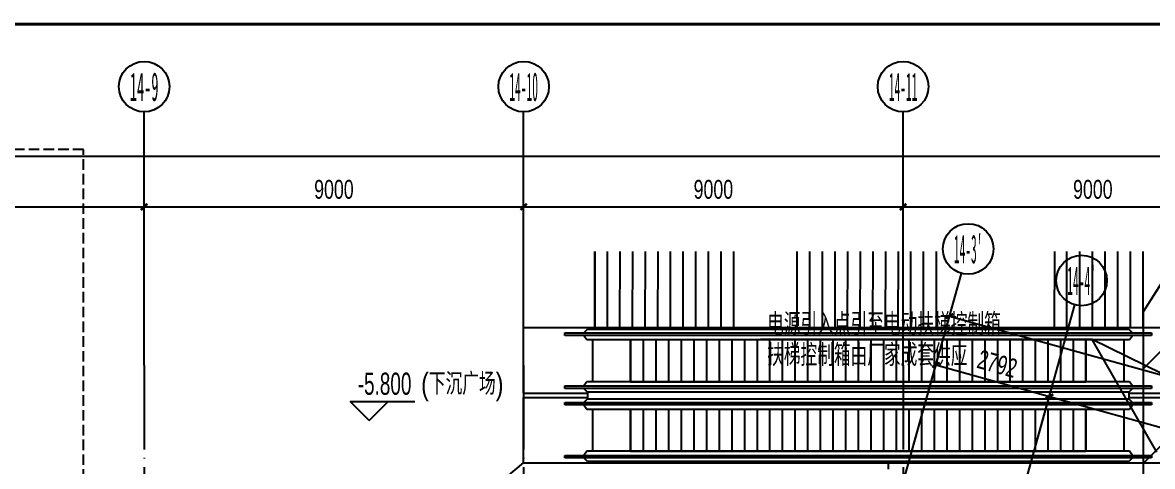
# Model space of a CAD drawing. Extents: x -233336 to 840473, y -28113 to 330904.
# Drawn here: x 65516 to 92313, y 51614 to 62138 of the extents above; entities that cross this region are included whole.
import ezdxf
from ezdxf.enums import TextEntityAlignment as Align
from ezdxf.xclip import XClip

# ---------------------------------------------------------------- set-up
doc = ezdxf.new("R2010")
doc.units = 0
doc.header["$LTSCALE"] = 1000
doc.header["$XCLIPFRAME"] = 2
for name, pattern in [('104-14# 核心筒$0$DOTE', [2.42, 2, -0.2, 0.02, -0.2]), ('DASH', [0.35, 0.25, -0.1]), ('X-104 14#平面$0$PHANTOM2', [1.25, 0.625, -0.125, 0.125, -0.125, 0.125, -0.125])]:
    doc.linetypes.add(name, pattern=pattern)
doc.layers.get('0').update_dxf_attribs({"linetype": 'CONTINUOUS'})
doc.layers.get('Defpoints').update_dxf_attribs({"linetype": 'CONTINUOUS'})
for name, color, linetype in [('104-14# 核心筒$0$01-标注_轴线坐标', 8, 'CONTINUOUS'), ('104-14# 核心筒$0$A_AXIS-轴线', 8, '104-14# 核心筒$0$DOTE'), ('104-14# 核心筒$0$AXIS_TEXT', 7, 'CONTINUOUS'), ('AXIS_TEXT', 7, 'CONTINUOUS'), ('CABLETRAY_DIM', 80, 'CONTINUOUS'), ('DOTLN', 2, 'DASH'), ('X-104 14#平面$0$01-标注_标高', 8, 'CONTINUOUS'), ('X-104 14#平面$0$A-E_楼梯', 8, 'CONTINUOUS'), ('X-104 14#平面$0$A-O_屋面', 8, 'CONTINUOUS')]:
    doc.layers.add(name, color=color, linetype=linetype)
doc.layers.add('X-104 14#平面$0$降板', color=8, linetype='CONTINUOUS', plot=False)
doc.styles.add('104-14# 核心筒$0$_TCH_AXIS', font='STXIHEI.TTF', dxfattribs={"width": 0.8})
doc.styles.add('104-14# 核心筒$0$_TCH_DIM_T3', font='ros.shx', dxfattribs={"width": 0.705882, "bigfont": 'jd.shx'})
doc.styles.add('_TEL_DIM', font='ROMANS2', dxfattribs={"width": 0.8, "height": 3.5, "bigfont": 'HZDF2'})
doc.styles.add('COMPLEX', font='COMPLEX')
doc.styles.add('X-104 14#平面$0$_TCH_DIM', font='ros.shx', dxfattribs={"width": 0.8, "bigfont": 'jd.shx'})
doc.dimstyles.new('104-14# 核心筒$0$_TCH_ARCH&&150', dxfattribs={"dimtxt": 446.25, "dimasz": 150, "dimexe": 375, "dimexo": 450, "dimgap": 189.375, "dimtad": 1, "dimdec": 0, "dimzin": 0, "dimdsep": 46, "dimtxsty": '104-14# 核心筒$0$_TCH_DIM_T3', "dimblk": '104-14# 核心筒$0$_ArchTick', "dimcen": 0.09, "dimclrt": 7, "dimazin": 2, "dimtfac": 1, "dimtdec": 0, "dimtix": 1, "dimtmove": 2, "dimatfit": 3, "dimfxl": 0, "dimtolj": 1, "dimtzin": 0, "dimarcsym": 0})

# ---------------------------------------------------------------- blocks, each defined once
blk = doc.blocks.new('图框-A1+1-2')
at = {"const_width": 0.5}
blk.add_lwpolyline([(1186, 584), (25, 584), (25, 10), (1186, 10)], close=True, dxfattribs=at)
blk = doc.blocks.new('_AXISO')
blk.add_circle((0, 0), 0.5)
at = {"layer": 'AXIS_TEXT', "style": 'COMPLEX', "width": 1.041667}
blk.add_attdef('A', text='', height=0.56, dxfattribs=at).set_placement((-0.25, -0.28), (0.25, -0.28), align=Align.FIT)
blk = doc.blocks.new('104-14# 核心筒$0$_ArchTick')
at = {"color": 0, "linetype": 'ByBlock', "const_width": 0.4}
blk.add_lwpolyline([(-0.5, -0.5), (0.5, 0.5)], dxfattribs=at)
blk = doc.blocks.new('*D264')
at = {"layer": '104-14# 核心筒$0$01-标注_轴线坐标', "color": 0, "lineweight": -2}
for p, q in [((-1359, 54468), (-1359, 59343)), ((116900, 54468), (116900, 59343)), ((-1359, 58968), (116900, 58968))]:
    blk.add_line(p, q, dxfattribs=at)
at = {"layer": 'Defpoints', "color": 0}
for p in [(116900, 58968), (-1359, 54018), (116900, 54018)]:
    blk.add_point(p, dxfattribs=at)
at = {"layer": '104-14# 核心筒$0$01-标注_轴线坐标', "color": 0, "lineweight": -2, "xscale": 150, "yscale": 150, "zscale": 150, "rotation": 180}
blk.add_blockref('104-14# 核心筒$0$_ArchTick', (-1359, 58968), dxfattribs=at)
at = {"layer": '104-14# 核心筒$0$01-标注_轴线坐标', "color": 0, "lineweight": -2, "xscale": 150, "yscale": 150, "zscale": 150}
blk.add_blockref('104-14# 核心筒$0$_ArchTick', (116900, 58968), dxfattribs=at)
at = {"layer": '104-14# 核心筒$0$01-标注_轴线坐标', "color": 7, "insert": (57771, 59381), "char_height": 446.2, "attachment_point": 5, "style": '104-14# 核心筒$0$_TCH_DIM_T3'}
blk.add_mtext('\\A1;118259', dxfattribs=at)
blk = doc.blocks.new('*D273')
at = {"layer": '104-14# 核心筒$0$01-标注_轴线坐标', "color": 0, "lineweight": -2}
for p, q in [((59400, 54468), (59400, 58143)), ((68400, 54468), (68400, 58143)), ((59400, 57768), (68400, 57768))]:
    blk.add_line(p, q, dxfattribs=at)
at = {"layer": 'Defpoints', "color": 0}
for p in [(68400, 57768), (59400, 54018), (68400, 54018)]:
    blk.add_point(p, dxfattribs=at)
at = {"layer": '104-14# 核心筒$0$01-标注_轴线坐标', "color": 0, "lineweight": -2, "xscale": 150, "yscale": 150, "zscale": 150, "rotation": 180}
blk.add_blockref('104-14# 核心筒$0$_ArchTick', (59400, 57768), dxfattribs=at)
at = {"layer": '104-14# 核心筒$0$01-标注_轴线坐标', "color": 0, "lineweight": -2, "xscale": 150, "yscale": 150, "zscale": 150}
blk.add_blockref('104-14# 核心筒$0$_ArchTick', (68400, 57768), dxfattribs=at)
at = {"layer": '104-14# 核心筒$0$01-标注_轴线坐标', "color": 7, "insert": (63900, 58181), "char_height": 446.2, "attachment_point": 5, "style": '104-14# 核心筒$0$_TCH_DIM_T3'}
blk.add_mtext('\\A1;9000', dxfattribs=at)
blk = doc.blocks.new('*D274')
at = {"layer": '104-14# 核心筒$0$01-标注_轴线坐标', "color": 0, "lineweight": -2}
for p, q in [((68400, 54468), (68400, 58143)), ((77400, 54468), (77400, 58143)), ((68400, 57768), (77400, 57768))]:
    blk.add_line(p, q, dxfattribs=at)
at = {"layer": 'Defpoints', "color": 0}
for p in [(77400, 57768), (68400, 54018), (77400, 54018)]:
    blk.add_point(p, dxfattribs=at)
at = {"layer": '104-14# 核心筒$0$01-标注_轴线坐标', "color": 0, "lineweight": -2, "xscale": 150, "yscale": 150, "zscale": 150, "rotation": 180}
blk.add_blockref('104-14# 核心筒$0$_ArchTick', (68400, 57768), dxfattribs=at)
at = {"layer": '104-14# 核心筒$0$01-标注_轴线坐标', "color": 0, "lineweight": -2, "xscale": 150, "yscale": 150, "zscale": 150}
blk.add_blockref('104-14# 核心筒$0$_ArchTick', (77400, 57768), dxfattribs=at)
at = {"layer": '104-14# 核心筒$0$01-标注_轴线坐标', "color": 7, "insert": (72900, 58181), "char_height": 446.2, "attachment_point": 5, "style": '104-14# 核心筒$0$_TCH_DIM_T3'}
blk.add_mtext('\\A1;9000', dxfattribs=at)
blk = doc.blocks.new('*D275')
at = {"layer": '104-14# 核心筒$0$01-标注_轴线坐标', "color": 0, "lineweight": -2}
for p, q in [((77400, 54468), (77400, 58143)), ((86400, 54468), (86400, 58143)), ((77400, 57768), (86400, 57768))]:
    blk.add_line(p, q, dxfattribs=at)
at = {"layer": 'Defpoints', "color": 0}
for p in [(86400, 57768), (77400, 54018), (86400, 54018)]:
    blk.add_point(p, dxfattribs=at)
at = {"layer": '104-14# 核心筒$0$01-标注_轴线坐标', "color": 0, "lineweight": -2, "xscale": 150, "yscale": 150, "zscale": 150, "rotation": 180}
blk.add_blockref('104-14# 核心筒$0$_ArchTick', (77400, 57768), dxfattribs=at)
at = {"layer": '104-14# 核心筒$0$01-标注_轴线坐标', "color": 0, "lineweight": -2, "xscale": 150, "yscale": 150, "zscale": 150}
blk.add_blockref('104-14# 核心筒$0$_ArchTick', (86400, 57768), dxfattribs=at)
at = {"layer": '104-14# 核心筒$0$01-标注_轴线坐标', "color": 7, "insert": (81900, 58181), "char_height": 446.2, "attachment_point": 5, "style": '104-14# 核心筒$0$_TCH_DIM_T3'}
blk.add_mtext('\\A1;9000', dxfattribs=at)
blk = doc.blocks.new('*D276')
at = {"layer": '104-14# 核心筒$0$01-标注_轴线坐标', "color": 0, "lineweight": -2}
for p, q in [((86400, 54468), (86400, 58143)), ((95400, 54468), (95400, 58143)), ((86400, 57768), (95400, 57768))]:
    blk.add_line(p, q, dxfattribs=at)
at = {"layer": 'Defpoints', "color": 0}
for p in [(95400, 57768), (86400, 54018), (95400, 54018)]:
    blk.add_point(p, dxfattribs=at)
at = {"layer": '104-14# 核心筒$0$01-标注_轴线坐标', "color": 0, "lineweight": -2, "xscale": 150, "yscale": 150, "zscale": 150, "rotation": 180}
blk.add_blockref('104-14# 核心筒$0$_ArchTick', (86400, 57768), dxfattribs=at)
at = {"layer": '104-14# 核心筒$0$01-标注_轴线坐标', "color": 0, "lineweight": -2, "xscale": 150, "yscale": 150, "zscale": 150}
blk.add_blockref('104-14# 核心筒$0$_ArchTick', (95400, 57768), dxfattribs=at)
at = {"layer": '104-14# 核心筒$0$01-标注_轴线坐标', "color": 7, "insert": (90900, 58181), "char_height": 446.2, "attachment_point": 5, "style": '104-14# 核心筒$0$_TCH_DIM_T3'}
blk.add_mtext('\\A1;9000', dxfattribs=at)
blk = doc.blocks.new('*D302')
at = {"layer": '104-14# 核心筒$0$01-标注_轴线坐标', "color": 0, "lineweight": -2}
for p, q in [((86294, 50843), (87601, 55539)), ((87500, 55178), (111844, 48405)), ((110638, 44069), (111944, 48766))]:
    blk.add_line(p, q, dxfattribs=at)
at = {"layer": 'Defpoints', "color": 0}
for p in [(86174, 50409), (111844, 48405), (110517, 43636)]:
    blk.add_point(p, dxfattribs=at)
at = {"layer": '104-14# 核心筒$0$01-标注_轴线坐标', "color": 0, "lineweight": -2, "xscale": 150, "yscale": 150, "zscale": 150}
for p, rotation in [((87500, 55178), 164.4518973649167), ((111844, 48405), 344.4518973649167)]:
    blk.add_blockref('104-14# 核心筒$0$_ArchTick', p, dxfattribs=dict(at, rotation=rotation))
at = {"layer": '104-14# 核心筒$0$01-标注_轴线坐标', "color": 7, "insert": (99783, 52189), "char_height": 446.2, "attachment_point": 5, "rotation": 344.4519, "style": '104-14# 核心筒$0$_TCH_DIM_T3'}
blk.add_mtext('\\A1;25268', dxfattribs=at)
blk = doc.blocks.new('*D303')
at = {"layer": '104-14# 核心筒$0$01-标注_轴线坐标', "color": 0, "lineweight": -2}
for p, q in [((86294, 50843), (87279, 54383)), ((87179, 54022), (89869, 53273)), ((88984, 50094), (89969, 53635))]:
    blk.add_line(p, q, dxfattribs=at)
at = {"layer": 'Defpoints', "color": 0}
for p in [(89869, 53273), (86174, 50409), (88863, 49661)]:
    blk.add_point(p, dxfattribs=at)
at = {"layer": '104-14# 核心筒$0$01-标注_轴线坐标', "color": 0, "lineweight": -2, "xscale": 150, "yscale": 150, "zscale": 150}
for p, rotation in [((87179, 54022), 164.4518973650897), ((89869, 53273), 344.4518973650897)]:
    blk.add_blockref('104-14# 核心筒$0$_ArchTick', p, dxfattribs=dict(at, rotation=rotation))
at = {"layer": '104-14# 核心筒$0$01-标注_轴线坐标', "color": 7, "insert": (88634, 54045), "char_height": 446.2, "attachment_point": 5, "rotation": 344.4519, "style": '104-14# 核心筒$0$_TCH_DIM_T3'}
blk.add_mtext('\\A1;2792', dxfattribs=at)
blk = doc.blocks.new('*D304')
at = {"layer": '104-14# 核心筒$0$01-标注_轴线坐标', "color": 0, "lineweight": -2}
for p, q in [((88984, 50094), (89969, 53635)), ((89869, 53273), (102123, 49864)), ((101239, 46685), (102224, 50225))]:
    blk.add_line(p, q, dxfattribs=at)
at = {"layer": 'Defpoints', "color": 0}
for p in [(102123, 49864), (88863, 49661), (101118, 46251)]:
    blk.add_point(p, dxfattribs=at)
at = {"layer": '104-14# 核心筒$0$01-标注_轴线坐标', "color": 0, "lineweight": -2, "xscale": 150, "yscale": 150, "zscale": 150}
for p, rotation in [((89869, 53273), 164.4518973650898), ((102123, 49864), 344.4518973650898)]:
    blk.add_blockref('104-14# 核心筒$0$_ArchTick', p, dxfattribs=dict(at, rotation=rotation))
at = {"layer": '104-14# 核心筒$0$01-标注_轴线坐标', "color": 7, "insert": (96106, 51966), "char_height": 446.2, "attachment_point": 5, "rotation": 344.4519, "style": '104-14# 核心筒$0$_TCH_DIM_T3'}
blk.add_mtext('\\A1;12720', dxfattribs=at)
blk = doc.blocks.new('104-14# 核心筒')
at = {"layer": '104-14# 核心筒$0$01-标注_轴线坐标'}
for p, q in [((68400, 54018.4), (68400, 60018.4)), ((77400, 54018.4), (77400, 60018.4)), ((86400, 54018.4), (86400, 60018.4)), ((86174.1, 50411.2), (87782.4, 56191.6)), ((88864, 49662.8), (90472.3, 55443.2))]:
    blk.add_line(p, q, dxfattribs=at)
for centre in [(87943.2, 56769.7), (90633.1, 56021.3)]:
    blk.add_circle(centre, 600, dxfattribs=at)
at = {"layer": '104-14# 核心筒$0$A_AXIS-轴线'}
for p, q in [((68400, 54018.4), (68400, -8545.1)), ((77400, 54018.4), (77400, -8545.1)), ((86400, 54018.4), (86400, -8545.1))]:
    blk.add_line(p, q, dxfattribs=at)
at = {"layer": '104-14# 核心筒$0$01-标注_轴线坐标'}
ref = blk.add_blockref('_AXISO', (68400, 60618.4), dxfattribs=dict(at, xscale=1200, yscale=1200, zscale=1200))
ref.add_attrib('A', '14-9', dxfattribs={"layer": '104-14# 核心筒$0$AXIS_TEXT', "height": 678.82, "style": '104-14# 核心筒$0$_TCH_AXIS', "width": 0.46828}).set_placement((68060.6, 60279), (68739.4, 60279), align=Align.FIT)
ref = blk.add_blockref('_AXISO', (77400, 60618.4), dxfattribs=dict(at, xscale=1200, yscale=1200, zscale=1200))
ref.add_attrib('A', '14-10', dxfattribs={"layer": '104-14# 核心筒$0$AXIS_TEXT', "height": 678.82, "style": '104-14# 核心筒$0$_TCH_AXIS', "width": 0.366464}).set_placement((77060.6, 60279), (77739.4, 60279), align=Align.FIT)
ref = blk.add_blockref('_AXISO', (86400, 60618.4), dxfattribs=dict(at, xscale=1200, yscale=1200, zscale=1200))
ref.add_attrib('A', '14-11', dxfattribs={"layer": '104-14# 核心筒$0$AXIS_TEXT', "height": 678.82, "style": '104-14# 核心筒$0$_TCH_AXIS', "width": 0.366464}).set_placement((86060.6, 60279), (86739.4, 60279), align=Align.FIT)
at = {"layer": '104-14# 核心筒$0$01-标注_轴线坐标', "color": 7, "style": '104-14# 核心筒$0$_TCH_AXIS', "width": 0.425981}
for s, p, p2 in [("14-3'", (87603.8, 56430.2), (88282.6, 56430.2)), ("14-4'", (90293.7, 55681.8), (90972.5, 55681.8))]:
    blk.add_text(s, height=678.82, dxfattribs=at).set_placement(p, p2, align=Align.FIT)
at = {"layer": '104-14# 核心筒$0$01-标注_轴线坐标'}
for p1, p2, distance, text, picture, middle in [((-1359, 54018.4), (116900.2, 54018.4), 4950, '118259', '*D264', (57770.6, 59380.9)), ((59400, 54018.4), (68400, 54018.4), 3750, '9000', '*D273', (63900, 58180.9)), ((68400, 54018.4), (77400, 54018.4), 3750, '9000', '*D274', (72900, 58180.9)), ((77400, 54018.4), (86400, 54018.4), 3750, '9000', '*D275', (81900, 58180.9)), ((86400, 54018.4), (95400, 54018.4), 3750, '9000', '*D276', (90900, 58180.9)), ((86173.5, 50409), (110517.1, 43636), 4950, '25268', '*D302', (99782.7, 52188.8)), ((86173.5, 50409), (88863.4, 49660.6), 3750, '2792', '*D303', (88634.2, 54045)), ((88863.4, 49660.6), (101117.9, 46251.1), 3750, '12720', '*D304', (96106.4, 51966))]:
    dim = blk.add_aligned_dim(p1=p1, p2=p2, distance=distance, text=text, dimstyle='104-14# 核心筒$0$_TCH_ARCH&&150', dxfattribs=at)
    dim.commit()
    dim.dimension.update_dxf_attribs({"geometry": picture, "text_midpoint": middle})
blk = doc.blocks.new('X-104 14#平面')
at = {"layer": 'X-104 14#平面$0$降板'}
h = blk.add_hatch(dxfattribs=at)
h.set_pattern_fill('ANSI31', color=256, scale=1000)
h.set_pattern_definition([(45, (0, 0), (-1122.532, 1122.532), [])])
h.paths.add_polyline_path([(86400, 51400), (92100, 51400), (92100, 55283.2), (94608.8, 59227.5), (104902.6, 52680), (116300, 52680), (116300, 35910.4), (115900, 35910.4), (99509.6, 40470.7), (97097.2, 31800), (84844.4, 35209.1), (86191.6, 40051.1), (83500, 40800), (86400, 48900)])
at = {"layer": 'X-104 14#平面$0$01-标注_标高'}
for p, q in [((73735.6, 52704.7), (73285.6, 53154.7)), ((73285.6, 53154.7), (74817.5, 53154.7)), ((73735.6, 52704.7), (74185.6, 53154.7))]:
    blk.add_line(p, q, dxfattribs=at)
at = {"layer": 'X-104 14#平面$0$A-E_楼梯'}
for p, q in [((79086.9, 56711.2), (79085, 54911.5)), ((82385, 54907.9), (82387, 56711.2)), ((83885, 54906.3), (83887, 56711.2)), ((84185, 54906), (84187, 56711.2)), ((84485, 54905.6), (84487, 56711.2)), ((84785, 54905.3), (84787, 56711.2)), ((85085, 54905), (85087, 56711.2)), ((85385, 54904.6), (85387, 56711.2)), ((85685, 54904.3), (85687, 56711.2)), ((85985, 54904), (85987, 56711.2)), ((86285, 54903.7), (86287, 56711.2)), ((86585, 54903.3), (86587, 56711.2)), ((86885, 54903), (86887, 56711.2)), ((87187, 56711.2), (87185, 54902.7)), ((89987, 56711.2), (89985, 54896)), ((90285, 54896), (90287, 56711.2)), ((90587, 56711.2), (90585, 54896)), ((90887, 56711.2), (90885, 54896)), ((91187, 56711.2), (91185, 54896)), ((91487, 56711.2), (91485, 54896)), ((91787, 56711.2), (91785, 54896)), ((92087, 56711.2), (92085, 54896)), ((77385, 54896), (77385, 53348)), ((93285, 54896), (77385, 54896)), ((78379.5, 54721), (78379.5, 54781)), ((78379.5, 54781), (92290.5, 54781)), ((92290.5, 54721), (78379.5, 54721)), ((78829.5, 54781), (78915.5, 54867)), ((78829.5, 54721), (78902.2, 54622)), ((78915.5, 54867), (91754.5, 54867)), ((91754.5, 54867), (91840.5, 54781)), ((91767.7, 54622), (91840.5, 54721)), ((92290.5, 54781), (92290.5, 54721)), ((78902.2, 54622), (91767.7, 54622)), ((79035, 54622), (79035, 53622)), ((79935, 54622), (90735, 54622)), ((79935, 54622), (79935, 53622)), ((79935, 53622), (79935, 54622)), ((80235, 54622), (80235, 53622)), ((80535, 54622), (80535, 53622)), ((80835, 54622), (80835, 53622)), ((81135, 54622), (81135, 53622)), ((81435, 54622), (81435, 53622)), ((81735, 54622), (81735, 53622)), ((82035, 54622), (82035, 53622)), ((82335, 54622), (82335, 53622)), ((82635, 54622), (82635, 53622)), ((82935, 54622), (82935, 53622)), ((83235, 54622), (83235, 53622)), ((83535, 54622), (83535, 53622)), ((83835, 54622), (83835, 53622)), ((84135, 54622), (84135, 53622)), ((84435, 54622), (84435, 53622)), ((84735, 54622), (84735, 53622)), ((85035, 54622), (85035, 53622)), ((85335, 54622), (85335, 53622)), ((85635, 54622), (85635, 53622)), ((85935, 54622), (85935, 53622)), ((86235, 54622), (86235, 53622)), ((86535, 54622), (86535, 53622)), ((86835, 54622), (86835, 53622)), ((87135, 54622), (87135, 53622)), ((87435, 54622), (87435, 53622)), ((87735, 54622), (87735, 53622)), ((88035, 54622), (88035, 53622)), ((88335, 54622), (88335, 53622)), ((88635, 54622), (88635, 53622)), ((88935, 54622), (88935, 53622)), ((89235, 54622), (89235, 53622)), ((89535, 54622), (89535, 53622)), ((89835, 54622), (89835, 53622)), ((90135, 54622), (90135, 53622)), ((90435, 54622), (90435, 53622)), ((90735, 54622), (90735, 53622)), ((90735, 53622), (90735, 54622)), ((91635, 54622), (91635, 53622)), ((78902.2, 53622), (78829.5, 53523)), ((91767.7, 53622), (78902.2, 53622)), ((79935, 53622), (90735, 53622)), ((91840.5, 53523), (91767.7, 53622)), ((77385, 53348), (78915.5, 53348)), ((78379.5, 53463), (78379.5, 53523)), ((78379.5, 53523), (92290.5, 53523)), ((92290.5, 53463), (78379.5, 53463)), ((78915.5, 53377), (78829.5, 53463)), ((91754.5, 53377), (78915.5, 53377)), ((78915.5, 53377), (78915.5, 53219)), ((91840.5, 53463), (91754.5, 53377)), ((91754.5, 53377), (91754.5, 53219)), ((91754.5, 53348), (93285, 53348)), ((92290.5, 53523), (92290.5, 53463)), ((77385, 53248), (77385, 51700)), ((77385, 53248), (78915.5, 53248)), ((78379.5, 53073), (78379.5, 53133)), ((78379.5, 53133), (92290.5, 53133)), ((92290.5, 53073), (78379.5, 53073)), ((78829.5, 53133), (78915.5, 53219)), ((78829.5, 53073), (78902.2, 52974)), ((78915.5, 53219), (91754.5, 53219)), ((91754.5, 53248), (93285, 53248)), ((91754.5, 53219), (91840.5, 53133)), ((91767.7, 52974), (91840.5, 53073)), ((92290.5, 53133), (92290.5, 53073)), ((78902.2, 52974), (91767.7, 52974)), ((79035, 52974), (79035, 51974)), ((79935, 52974), (90735, 52974)), ((79935, 52974), (79935, 51974)), ((79935, 51974), (79935, 52974)), ((80235, 52974), (80235, 51974)), ((80535, 52974), (80535, 51974)), ((80835, 52974), (80835, 51974)), ((81135, 52974), (81135, 51974)), ((81435, 52974), (81435, 51974)), ((81735, 52974), (81735, 51974)), ((82035, 52974), (82035, 51974)), ((82335, 52974), (82335, 51974)), ((82635, 52974), (82635, 51974)), ((82935, 52974), (82935, 51974)), ((83235, 52974), (83235, 51974)), ((83535, 52974), (83535, 51974)), ((83835, 52974), (83835, 51974)), ((84135, 52974), (84135, 51974)), ((84435, 52974), (84435, 51974)), ((84735, 52974), (84735, 51974)), ((85035, 52974), (85035, 51974)), ((85335, 52974), (85335, 51974)), ((85635, 52974), (85635, 51974)), ((85935, 52974), (85935, 51974)), ((86235, 52974), (86235, 51974)), ((86535, 52974), (86535, 51974)), ((86835, 52974), (86835, 51974)), ((87135, 52974), (87135, 51974)), ((87435, 52974), (87435, 51974)), ((87735, 52974), (87735, 51974)), ((88035, 52974), (88035, 51974)), ((88335, 52974), (88335, 51974)), ((88635, 52974), (88635, 51974)), ((88935, 52974), (88935, 51974)), ((89235, 52974), (89235, 51974)), ((89535, 52974), (89535, 51974)), ((89835, 52974), (89835, 51974)), ((90135, 52974), (90135, 51974)), ((90435, 52974), (90435, 51974)), ((90735, 52974), (90735, 51974)), ((90735, 51974), (90735, 52974)), ((91635, 52974), (91635, 51974)), ((78379.5, 51815), (78379.5, 51875)), ((78379.5, 51875), (92290.5, 51875)), ((92290.5, 51815), (78379.5, 51815)), ((78902.2, 51974), (78829.5, 51875)), ((78915.5, 51729), (78829.5, 51815)), ((91767.7, 51974), (78902.2, 51974)), ((91754.5, 51729), (78915.5, 51729)), ((79935, 51974), (90735, 51974)), ((91840.5, 51815), (91754.5, 51729)), ((91840.5, 51875), (91767.7, 51974)), ((92290.5, 51875), (92290.5, 51815)), ((77385, 51700), (93285, 51700))]:
    blk.add_line(p, q, dxfattribs=at)
at = {"layer": 'X-104 14#平面$0$A-E_楼梯', "flags": 128}
for points in [[(87485, 54902.3), (79085, 54911.5), (79086.9, 56711.2)], [(79385, 54911.2), (79386.9, 56711.2)], [(79685, 54910.9), (79686.9, 56711.2)], [(79985, 54910.6), (79986.9, 56711.2)], [(80285, 54910.2), (80286.9, 56711.2)], [(80585, 54909.9), (80587, 56711.2)], [(80885, 54909.6), (80887, 56711.2)], [(81185, 54909.2), (81187, 56711.2)], [(81485, 54908.9), (81487, 56711.2)], [(81785, 54908.6), (81787, 56711.2)], [(82085, 54908.3), (82087, 56711.2)]]:
    blk.add_lwpolyline(points, dxfattribs=at)
at = {"layer": 'X-104 14#平面$0$A-O_屋面', "linetype": 'X-104 14#平面$0$PHANTOM2', "ltscale": 2}
blk.add_lwpolyline([(116300, 1125.5), (112466, -2800), (-12111.5, -2800), (-10903.8, 3413.1), (-11202.5, 3471.2), (-4857, 36100), (58808.6, 36100), (74837.7, 49550), (86050, 49550), (86050, 51700), (92100, 51702), (92100, 55283.2), (94608.8, 59227.5), (95621.4, 58583.5), (95782.4, 58836.6), (99791.5, 56286.5), (107067.8, 54161.9), (111100, 54161.9), (111100, 52680), (116300, 52680)], close=True, dxfattribs=at)
at = {"layer": 'X-104 14#平面$0$A-O_屋面', "ltscale": 5}
blk.add_lwpolyline([(-11202.5, 3471.2), (-4857, 36100), (58808.6, 36100), (77400, 51700), (93285, 51700)], dxfattribs=at)
at = {"layer": 'X-104 14#平面$0$降板'}
blk.add_lwpolyline([(86400, 51400), (92100, 51400), (92100, 55283.2), (94608.8, 59227.5), (104902.6, 52680), (116300, 52680), (116300, 35910.4), (115900, 35910.4), (99509.6, 40470.7), (97097.2, 31800), (84844.4, 35209.1), (86191.6, 40051.1), (83500, 40800), (86400, 48900)], close=True, dxfattribs=at)
ref = blk.add_blockref('104-14# 核心筒', (0, 0))
XClip(ref).set_block_clipping_path([(-38664.3623821461, -25500), (139216.5485069363, 330900)])
at = {"xscale": 150, "yscale": 150, "zscale": 150}
blk.add_blockref('图框-A1+1-2', (-38664.4, -25500), dxfattribs=at)
at = {"layer": 'X-104 14#平面$0$01-标注_标高', "color": 7, "style": 'X-104 14#平面$0$_TCH_DIM'}
for s, height, width, p in [('(下沉广场)', 520.93, 0.8, (74967.5, 53312.2)), ('-5.800', 525, 0.64, (73464.5, 53312.2))]:
    blk.add_text(s, height=height, dxfattribs=dict(at, width=width)).set_placement(p)

msp = doc.modelspace()

# ---------------------------------------------------------------- linework, layer by layer
at = {"layer": 'CABLETRAY_DIM'}
for p, q in [((90881.4, 54622), (83017.4, 54622)), ((92542.7, 53807.8), (90881.4, 54622)), ((92414.4, 51952.8), (90881.4, 54622))]:
    msp.add_line(p, q, dxfattribs=at)
at = {"layer": 'DOTLN', "linetype": 'DASH'}
msp.add_lwpolyline([(47741.8, 40800), (66961.2, 40800), (66961.2, 59129.5), (47741.8, 59129.5)], close=True, dxfattribs=at)

# ---------------------------------------------------------------- block references
msp.add_blockref('X-104 14#平面', (0, 0))

# ---------------------------------------------------------------- texts
at = {"layer": 'CABLETRAY_DIM', "color": 7, "style": '_TEL_DIM', "width": 0.8}
for s, p in [('电源引入点引至电动扶梯控制箱', (83174.9, 54727)), ('扶梯控制箱由厂家成套供应', (83174.9, 53992))]:
    msp.add_text(s, height=520.866, dxfattribs=at).set_placement(p)

doc.saveas('drawing.dxf')
